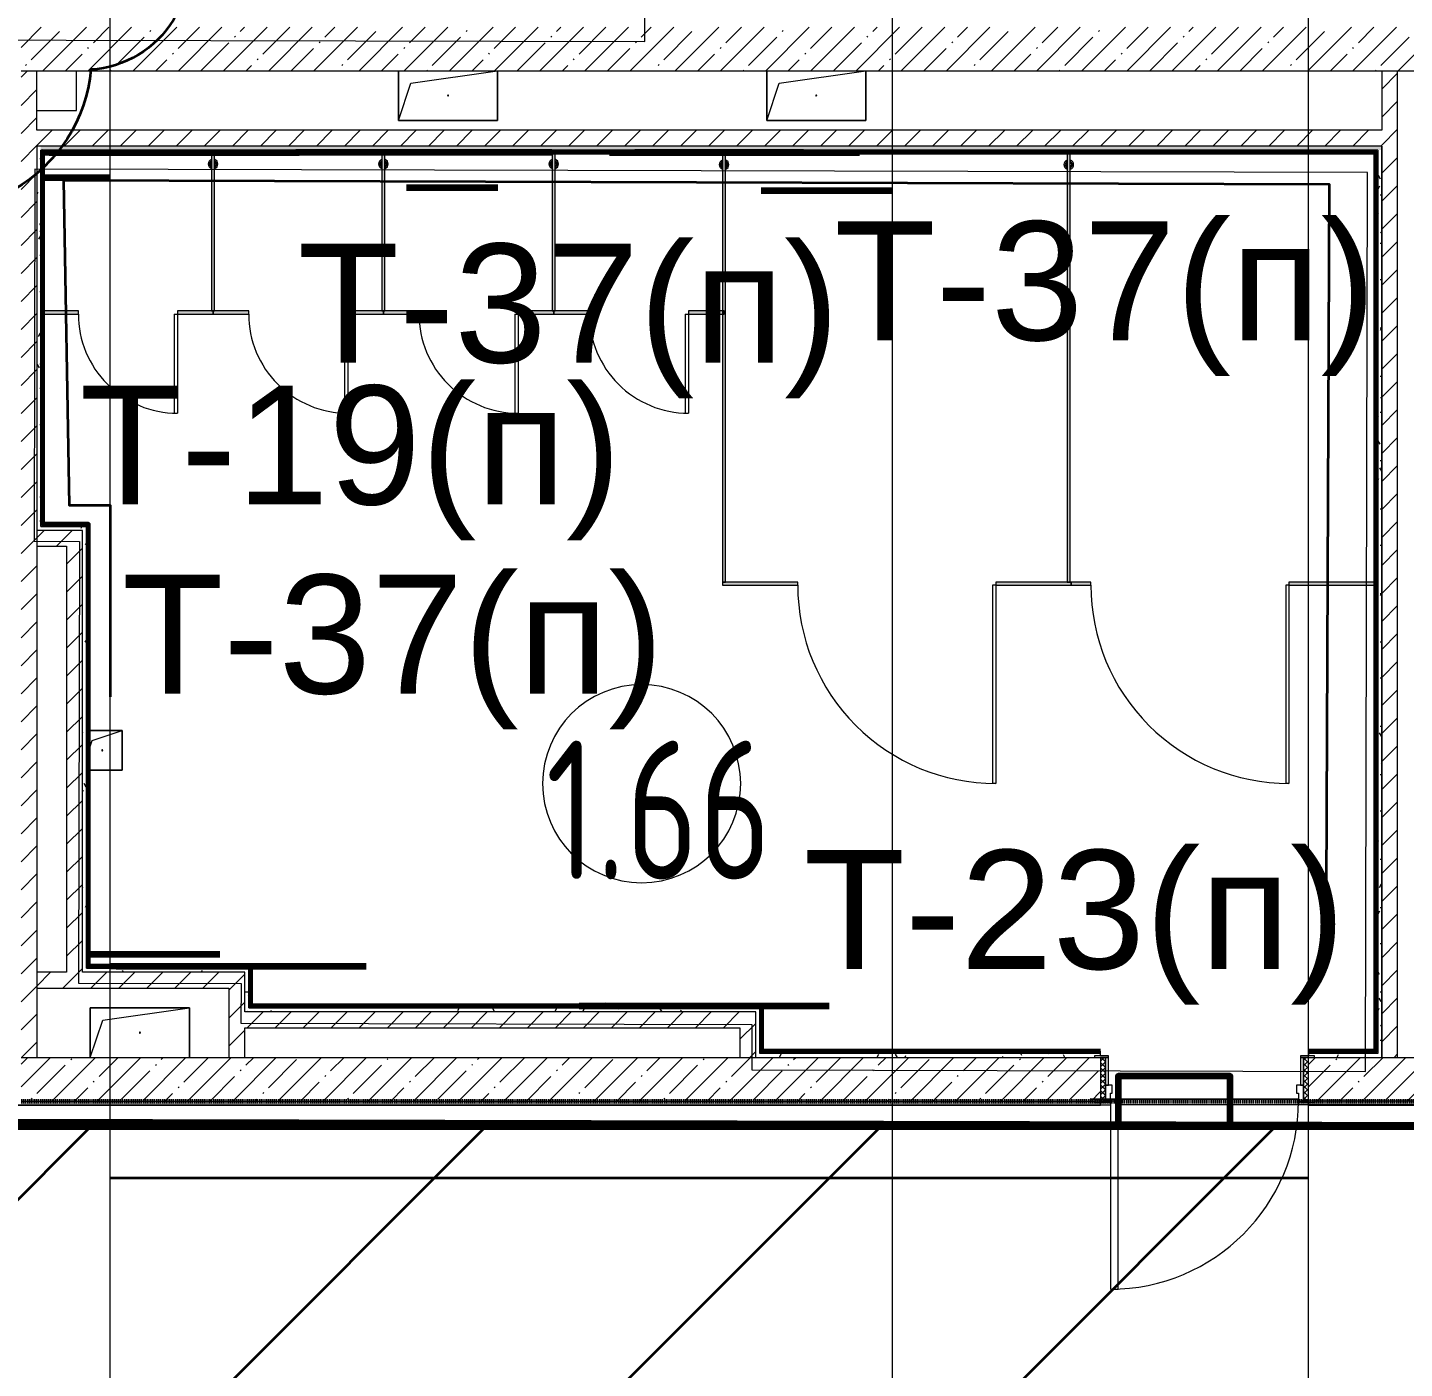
# Model space of a CAD drawing. Header units: millimetres. Extents: x -249154 to 415037, y -45458 to 354837.
# Drawn here: x 94308 to 101260, y 3694 to 10462 of the extents above; entities that cross this region are included whole.
import ezdxf

# ---------------------------------------------------------------- set-up
doc = ezdxf.new("R2010")
doc.units = ezdxf.units.MM
doc.linetypes.add('200_ШТРИХ__ш1_п0_6_', pattern=[320, 200, -120])
doc.linetypes.add('Штрих короткий', pattern=[600, 300, -300])
for name, color, linetype, lineweight in [('0) НЗ Ремонт штукатурка', 6, 'Continuous', 60), ('1) FK4', 3, 'Continuous', 50), ('3)1 шпаклевка', 4, 'Continuous', 35), ('3.3) Шпаклевка баз. фин. WD5-13', 160, 'Continuous', 140), ('3.4) Ремонт базовой шпаклевки', 6, 'Continuous', 60), ('3.4) Шп. баз 4 в 525 поз 4838м2', 160, 'Continuous', 140), ('3.4) Шп. фин 4 в 529 поз 11227м2', 6, 'Continuous', 140), ('3.5) Ремонт финишной шпаклевки', 3, 'Continuous', 60), ('4) демонтаж НЗ №2', 1, 'Continuous', 35), ('4.1) Дм уборка мусора НЗ 2', 20, 'Continuous', 35), ('4.4) РВР ремонт Штукатурки', 160, 'зигзаг', 35), ('501 заделка отвертсии ком', 5, 'Continuous', 158), ('545 штукатурка цементом', 6, 'Continuous', 60), ('549 штукатурка гипсом', 40, 'Continuous', 60), ('666 покраска FK1', 211, 'Continuous', 60), ('758 плитка люк F9', 100, 'Continuous', 158), ('923 Люки', 170, 'Continuous', 120), ('A-AREA-BNDY', 7, 'Continuous', 5), ('A-AREA-IDEN', 7, 'Continuous', 9), ('A-DOOR-2', 7, 'Continuous', 5), ('A-DOOR-FRAM-2', 7, 'Continuous', 5), ('A-FLOR', 7, 'Continuous', 9), ('A-GENM', 7, 'Continuous', 9), ('A-GENM-1', 7, 'Continuous', 20), ('A-WALL', 7, 'Continuous', 5), ('I-WALL', 7, 'Continuous', 5), ('Оси', 7, 'Continuous', 9)]:
    doc.layers.add(name, color=color, linetype=linetype, lineweight=lineweight)
for name, color, linetype, lineweight, true_color in [('A-DOOR-1', 7, 'Continuous', 5, 0xc0c0c0), ('A-DOOR-FRAM-1', 7, 'Continuous', 5, 0xc0c0c0), ('A-WALL-1', 9, 'Continuous', 5, 0x808080), ('A-WALL-FNSH-1', 9, 'Continuous', 5, 0x808080)]:
    doc.layers.add(name, color=color, linetype=linetype, lineweight=lineweight, true_color=true_color)
doc.styles.get("Standard").update_dxf_attribs({"font": 'arial.ttf'})
doc.styles.add('СПДС', font='ГОСТ тип А.ttf', dxfattribs={"width": 0.9})
doc.linetypes.add('зигзаг', pattern='A,0.00254,-5.08,[131,ltypeshp.shx,S=5.08,R=0,X=-5.08,Y=0],-10.16,[131,ltypeshp.shx,S=5.08,R=180,X=5.08,Y=0],-5.08', length=20.32254)
pattern_1 = [(45, (64.7, -136.06), (-70.71068, 70.71068), [])]
pattern_2 = [(45, (64.7, -136.06), (-114.04925, 114.04925), []), (45, (178.75, -136.06), (-114.04925, 114.04925), [201.612, -40.322, 6.706, -33.617])]
pattern_3 = [(0, (64.7, -136.06), (243.84, 60.96), [20.117, -162.763, 20.117, -162.763, -975.36]), (0, (64.7, -136.06), (243.84, 60.96), [-365.76, 20.117, -345.643, 20.117, -162.763, -426.72]), (0, (64.7, -136.06), (243.84, 60.96), [-914.4, 20.117, -101.803, 20.117, -284.683]), (120, (156.14, -105.58), (-174.71291, 180.691634), [20.117, -162.763, 20.117, -162.763, -975.36]), (120, (156.14, -105.58), (-174.71291, 180.691634), [-365.76, 20.117, -345.643, 20.117, -162.763, -426.72]), (120, (156.14, -105.58), (-174.71291, 180.691634), [-914.4, 20.117, -101.803, 20.117, -284.683]), (240, (186.62, 16.34), (-69.12709, -241.651634), [20.117, -162.763, 20.117, -162.763, -975.36]), (240, (186.62, 16.34), (-69.12709, -241.651634), [-365.76, 20.117, -345.643, 20.117, -162.763, -426.72]), (240, (186.62, 16.34), (-69.12709, -241.651634), [-914.4, 20.117, -101.803, 20.117, -284.683])]

# ---------------------------------------------------------------- blocks, each defined once
blk = doc.blocks.new('110_Дверь_СКБ_1Ст_Внутренняя1 - Д-7а_л__950x2100h_Туалет-32220591-Объем проектирования 1 этажа')
at = {"layer": 'A-DOOR-2'}
h = blk.add_hatch(dxfattribs=at)
h.set_pattern_fill('FP_37', color=256, style=0, pattern_type=2)
h.set_pattern_definition([(135, (1776.41, 174.685), (-14.14214, -14.14214), []), (225, (1776.41, 174.685), (14.14214, -14.14214), [])])
h.paths.add_polyline_path([(537.5, 110), (512.5, 109.9), (512.5, -110), (537.5, -110)])
at = {"layer": 'A-DOOR-FRAM-2'}
h = blk.add_hatch(dxfattribs=at)
h.set_pattern_fill('FP_38', color=256, style=0, pattern_type=2)
h.set_pattern_definition([(45, (-346.384, 174.685), (-14.1421, 14.1421), []), (135, (-346.384, 174.685), (-14.1421, -14.1421), [])])
h.paths.add_polyline_path([(-512.5, 110), (-512.5, -110), (-487.5, -108.5), (-487.5, 110)])
at = {"layer": 'A-DOOR-1'}
for p, q in [((487.5, 1060), (447.5, 1060)), ((447.5, 1060), (447.5, 110)), ((487.5, 110), (487.5, 1060)), ((447.5, 110), (487.5, 110))]:
    blk.add_line(p, q, dxfattribs=at)
blk.add_arc((487.5, 110), 950, 90, 180, dxfattribs=at)
at = {"layer": 'A-DOOR-FRAM-1'}
for p, q in [((-472.5, 118), (-542.5, 118)), ((-542.5, 118), (-542.5, 110)), ((-542.5, 110), (-472.5, 110)), ((-487.5, 110), (-512.5, 110)), ((-512.5, 110), (-512.5, -110)), ((-462.5, 110), (-487.5, 110)), ((-487.5, 110), (-487.5, 30)), ((-487.5, -110), (-487.5, 110)), ((-472.5, 110), (-487.5, 110)), ((-487.5, 110), (-487.5, 109)), ((-487.5, 109), (-472.5, 109)), ((-472.5, 110), (-472.5, 118)), ((-472.5, 109), (-472.5, 110)), ((-462.5, 70), (-462.5, 110)), ((-452.5, 70), (-462.5, 70)), ((-452.5, 30), (-452.5, 70)), ((487.5, 70), (477.5, 70)), ((477.5, 70), (477.5, 30)), ((487.5, 110), (487.5, 70)), ((512.5, 110), (487.5, 110)), ((567.5, 118), (497.5, 118)), ((497.5, 118), (497.5, 110)), ((512.5, 110), (497.5, 110)), ((497.5, 110), (497.5, 109)), ((497.5, 110), (567.5, 110)), ((497.5, 109), (512.5, 109)), ((512.5, 30), (512.5, 110)), ((537.5, 110), (512.5, 110)), ((512.5, 110), (512.5, -110)), ((512.5, 109), (512.5, 110)), ((537.5, -110), (537.5, 110)), ((567.5, 110), (567.5, 118)), ((-487.5, 30), (-452.5, 30)), ((-472.5, 30), (-487.5, 30)), ((-487.5, 30), (-487.5, -110)), ((-472.5, -110), (-472.5, 30)), ((477.5, 30), (512.5, 30)), ((512.5, 30), (497.5, 30)), ((497.5, 30), (497.5, -110)), ((512.5, -110), (512.5, 30)), ((-472.5, -110), (-542.5, -110)), ((-542.5, -110), (-542.5, -118)), ((-542.5, -118), (-472.5, -118)), ((-512.5, -110), (-487.5, -110)), ((-487.5, -110), (-472.5, -110)), ((-472.5, -118), (-472.5, -110)), ((497.5, -110), (512.5, -110)), ((567.5, -110), (497.5, -110)), ((497.5, -110), (497.5, -118)), ((497.5, -118), (567.5, -118)), ((512.5, -110), (537.5, -110)), ((567.5, -118), (567.5, -110))]:
    blk.add_line(p, q, dxfattribs=at)
blk = doc.blocks.new('131_Сантехническая перегородка 7 - СП-1-30858579-Объем проектирования 1 этажа')
at = {"layer": 'A-GENM'}
blk.add_hatch(color=256, dxfattribs=at).paths.add_polyline_path([(2165.9, -8), (2165.9, 8), (-4.1, 8), (-4.1, -8), (1884.9, -8)])
at = {"layer": 'A-GENM', "flags": 128}
for points in [[(71.5, 8), (71.1, 8.5), (70.8, 9), (70.4, 9.5), (70, 9.9), (69.6, 10.4), (69.2, 10.8), (68.8, 11.2), (68.3, 11.6), (67.8, 12), (67.3, 12.3), (66.8, 12.7), (66.3, 13), (65.8, 13.3), (65.3, 13.6), (64.7, 13.8), (64.2, 14), (63.6, 14.3), (63, 14.4), (62.4, 14.6), (61.9, 14.7), (61.3, 14.9), (60.7, 14.9), (60.1, 15), (59.5, 15.1), (58.9, 15.1), (58.3, 15.1), (57.7, 15), (57.1, 15), (56.5, 14.9), (55.9, 14.8), (55.3, 14.7), (54.7, 14.5), (54.1, 14.4), (53.5, 14.2), (53, 13.9), (52.4, 13.7), (51.9, 13.4), (51.4, 13.2), (50.8, 12.9), (50.3, 12.5), (49.8, 12.2), (49.3, 11.8), (48.9, 11.4), (48.4, 11), (48, 10.6), (47.6, 10.2), (47.2, 9.7), (46.8, 9.3), (46.4, 8.8), (46.1, 8.3), (45.9, 8)], [(45.9, -8), (46.3, -8.5), (46.6, -9), (47, -9.5), (47.4, -9.9), (47.8, -10.4), (48.2, -10.8), (48.6, -11.2), (49.1, -11.6), (49.6, -12), (50, -12.3), (50.5, -12.7), (51.1, -13), (51.6, -13.3), (52.1, -13.6), (52.7, -13.8), (53.2, -14), (53.8, -14.3), (54.4, -14.4), (54.9, -14.6), (55.5, -14.7), (56.1, -14.9), (56.7, -14.9), (57.3, -15), (57.9, -15.1), (58.5, -15.1), (59.1, -15.1), (59.7, -15), (60.3, -15), (60.9, -14.9), (61.5, -14.8), (62.1, -14.7), (62.7, -14.5), (63.3, -14.4), (63.8, -14.2), (64.4, -13.9), (65, -13.7), (65.5, -13.4), (66, -13.2), (66.6, -12.9), (67.1, -12.5), (67.6, -12.2), (68, -11.8), (68.5, -11.4), (69, -11), (69.4, -10.6), (69.8, -10.2), (70.2, -9.7), (70.6, -9.3), (70.9, -8.8), (71.3, -8.3), (71.5, -8)]]:
    blk.add_lwpolyline(points, dxfattribs=at)
at = {"layer": 'A-GENM'}
for radius, start, end in [(24.6, 19.91127, 160.08873), (17.6, 28.97309, 151.02691), (15.1, 33.78108, 146.21892), (24.6, 199.91127, 340.08873), (17.6, 208.97309, 331.02691), (15.1, 213.78108, 326.21892)]:
    blk.add_arc((58.7, 0), radius, start, end, dxfattribs=at)
at = {"layer": 'A-GENM-1'}
for p, q in [((2165.9, 8), (-4.1, 8)), ((-4.1, 8), (-4.1, -8)), ((2165.9, -8), (2165.9, 8)), ((-4.1, -8), (2165.9, -8))]:
    blk.add_line(p, q, dxfattribs=at)
blk = doc.blocks.new('131_Сантехническая перегородка 6 - СП-1-30839354-Объем проектирования 1 этажа')
at = {"layer": 'A-GENM'}
blk.add_hatch(color=256, dxfattribs=at).paths.add_polyline_path([(800, 8), (0, 8), (0, -8), (800, -8)])
at = {"layer": 'A-GENM', "flags": 128}
for points in [[(71.5, 8), (71.1, 8.5), (70.8, 9), (70.4, 9.5), (70, 9.9), (69.6, 10.4), (69.2, 10.8), (68.8, 11.2), (68.3, 11.6), (67.8, 12), (67.3, 12.3), (66.8, 12.7), (66.3, 13), (65.8, 13.3), (65.3, 13.6), (64.7, 13.8), (64.2, 14), (63.6, 14.3), (63, 14.4), (62.4, 14.6), (61.9, 14.7), (61.3, 14.9), (60.7, 14.9), (60.1, 15), (59.5, 15.1), (58.9, 15.1), (58.3, 15.1), (57.7, 15), (57.1, 15), (56.5, 14.9), (55.9, 14.8), (55.3, 14.7), (54.7, 14.5), (54.1, 14.4), (53.5, 14.2), (53, 13.9), (52.4, 13.7), (51.9, 13.4), (51.4, 13.2), (50.8, 12.9), (50.3, 12.5), (49.8, 12.2), (49.3, 11.8), (48.9, 11.4), (48.4, 11), (48, 10.6), (47.6, 10.2), (47.2, 9.7), (46.8, 9.3), (46.4, 8.8), (46.1, 8.3), (45.9, 8)], [(45.9, -8), (46.3, -8.5), (46.6, -9), (47, -9.5), (47.4, -9.9), (47.8, -10.4), (48.2, -10.8), (48.6, -11.2), (49.1, -11.6), (49.6, -12), (50, -12.3), (50.5, -12.7), (51.1, -13), (51.6, -13.3), (52.1, -13.6), (52.7, -13.8), (53.2, -14), (53.8, -14.3), (54.4, -14.4), (54.9, -14.6), (55.5, -14.7), (56.1, -14.9), (56.7, -14.9), (57.3, -15), (57.9, -15.1), (58.5, -15.1), (59.1, -15.1), (59.7, -15), (60.3, -15), (60.9, -14.9), (61.5, -14.8), (62.1, -14.7), (62.7, -14.5), (63.3, -14.4), (63.8, -14.2), (64.4, -13.9), (65, -13.7), (65.5, -13.4), (66, -13.2), (66.6, -12.9), (67.1, -12.5), (67.6, -12.2), (68, -11.8), (68.5, -11.4), (69, -11), (69.4, -10.6), (69.8, -10.2), (70.2, -9.7), (70.6, -9.3), (70.9, -8.8), (71.3, -8.3), (71.5, -8)]]:
    blk.add_lwpolyline(points, dxfattribs=at)
at = {"layer": 'A-GENM'}
for radius, start, end in [(24.6, 19.91127, 160.08873), (17.6, 28.97309, 151.02691), (15.1, 33.78108, 146.21892), (24.6, 199.91127, 340.08873), (17.6, 208.97309, 331.02691), (15.1, 213.78108, 326.21892)]:
    blk.add_arc((58.7, 0), radius, start, end, dxfattribs=at)
at = {"layer": 'A-GENM-1'}
for p, q in [((800, 8), (0, 8)), ((0, 8), (0, -8)), ((800, -8), (800, 8)), ((0, -8), (800, -8))]:
    blk.add_line(p, q, dxfattribs=at)
blk = doc.blocks.new('131_Сантехническая перегородка_Дверь МГН - СД-1-30883454-Объем проектирования 1 этажа')
at = {"layer": 'A-GENM'}
for points in [[(-366.5, 8), (-370, 8), (-370, -8), (10, -8), (10, 8), (-350.5, 8)], [(1390, 8), (1010, 8), (1010, -8), (1390, -8)]]:
    blk.add_hatch(color=256, dxfattribs=at).paths.add_polyline_path(points)
at = {"layer": 'A-DOOR-1'}
for p, q in [((10, 1008), (26, 1008)), ((10, 8), (10, 1008)), ((26, 8), (26, 1008)), ((10, 8), (26, 8))]:
    blk.add_line(p, q, dxfattribs=at)
blk.add_arc((10, 8), 1000, 360, 90, dxfattribs=at)
at = {"layer": 'A-GENM-1'}
for p, q in [((10, 8), (-370, 8)), ((-370, 8), (-370, -8)), ((10, -8), (10, 8)), ((1390, 8), (1010, 8)), ((1010, 8), (1010, -8)), ((1390, -8), (1390, 8)), ((-370, -8), (10, -8)), ((1010, -8), (1390, -8))]:
    blk.add_line(p, q, dxfattribs=at)
blk = doc.blocks.new('GM_Отверстие прямоугольное _в плите_ - Отверстие-20657929-Объем проектирования 1 этажа')
at = {"layer": 'A-GENM'}
for p, q in [((-250, -125), (-250, 125)), ((-250, 125), (250, 125)), ((250, 125), (-250, 125)), ((-250, 125), (-250, -125)), ((-187.5, 62.5), (250, 125)), ((250, 125), (250, -125)), ((250, -125), (250, 125)), ((-250, -125), (-187.5, 62.5))]:
    blk.add_line(p, q, dxfattribs=at)
for start, end in [(360, 180), (180, 360)]:
    blk.add_arc((0, 0), 2.5, start, end, dxfattribs=at)
blk = doc.blocks.new('GM_Отверстие прямоугольное _в плите_ - Отверстие-V81-Объем проектирования 1 этажа')
at = {"layer": 'A-GENM'}
for p, q in [((-250, -125), (-250, 125)), ((-250, 125), (-250, -125)), ((-187.5, 62.5), (250, 125)), ((250, 125), (250, -125)), ((250, -125), (250, 125)), ((-250, -125), (-187.5, 62.5)), ((250, -125), (-250, -125)), ((-250, -125), (250, -125))]:
    blk.add_line(p, q, dxfattribs=at)
for start, end in [(360, 180), (180, 360)]:
    blk.add_arc((0, 0), 2.5, start, end, dxfattribs=at)
blk = doc.blocks.new('131_Сантехническая перегородка_Дверь 5 - СД-1-30835617-Объем проектирования 1 этажа')
at = {"layer": 'A-GENM'}
for points in [[(70, 8), (70, -8), (250, -8), (250, 8), (78, 8)], [(759.5, 8), (750, 8), (750, -8), (928.5, -8), (928.5, 8), (839.3, 8)]]:
    blk.add_hatch(color=256, dxfattribs=at).paths.add_polyline_path(points)
at = {"layer": 'A-DOOR-1'}
for p, q in [((266, 508), (250, 508)), ((250, 8), (250, 508)), ((266, 8), (266, 508)), ((266, 8), (250, 8))]:
    blk.add_line(p, q, dxfattribs=at)
blk.add_arc((250, 8), 500, 360, 90, dxfattribs=at)
at = {"layer": 'A-GENM-1'}
for p, q in [((250, 8), (70, 8)), ((70, 8), (70, -8)), ((250, -8), (250, 8)), ((930, 8), (750, 8)), ((750, 8), (750, -8)), ((930, -8), (930, 8)), ((70, -8), (250, -8)), ((750, -8), (930, -8))]:
    blk.add_line(p, q, dxfattribs=at)
blk = doc.blocks.new('GM_Отверстие прямоугольное _в плите_ - Отверстие-V128-Объем проектирования 1 этажа')
at = {"layer": 'A-GENM'}
for p, q in [((-69, 100), (100, 100)), ((100, 100), (-69, 100)), ((-50, 50), (100, 100)), ((100, 100), (100, -100)), ((100, -100), (100, 100)), ((-69, -7), (-50, 50)), ((100, -100), (-69, -100)), ((-69, -100), (100, -100))]:
    blk.add_line(p, q, dxfattribs=at)
for start, end in [(360, 180), (180, 360)]:
    blk.add_arc((0, 0), 2.5, start, end, dxfattribs=at)
blk = doc.blocks.new('131_Сантехническая перегородка_Дверь 5 - СД-1-V254-Объем проектирования 1 этажа')
at = {"layer": 'A-GENM'}
for points in [[(70, 8), (70, -8), (250, -8), (250, 8), (78, 8)], [(922, 8), (750, 8), (750, -8), (930, -8), (930, 8)]]:
    blk.add_hatch(color=256, dxfattribs=at).paths.add_polyline_path(points)
at = {"layer": 'A-DOOR-1'}
for p, q in [((266, 508), (250, 508)), ((250, 8), (250, 508)), ((266, 8), (266, 508)), ((266, 8), (250, 8))]:
    blk.add_line(p, q, dxfattribs=at)
blk.add_arc((250, 8), 500, 360, 90, dxfattribs=at)
at = {"layer": 'A-GENM-1'}
for p, q in [((250, 8), (70, 8)), ((70, 8), (70, -8)), ((250, -8), (250, 8)), ((930, 8), (750, 8)), ((750, 8), (750, -8)), ((930, -8), (930, 8)), ((70, -8), (250, -8)), ((750, -8), (930, -8))]:
    blk.add_line(p, q, dxfattribs=at)
blk = doc.blocks.new('131_Сантехническая перегородка_Дверь 5 - СД-1-V255-Объем проектирования 1 этажа')
at = {"layer": 'A-GENM'}
for points in [[(78, 8), (78, -8), (250, -8), (250, 8)], [(750, 8), (750, -8), (930, -8), (930, 8), (922, 8)]]:
    blk.add_hatch(color=256, dxfattribs=at).paths.add_polyline_path(points)
at = {"layer": 'A-DOOR-1'}
for p, q in [((266, 508), (250, 508)), ((250, 8), (250, 508)), ((266, 8), (266, 508)), ((266, 8), (250, 8))]:
    blk.add_line(p, q, dxfattribs=at)
blk.add_arc((250, 8), 500, 360, 90, dxfattribs=at)
at = {"layer": 'A-GENM-1'}
for p, q in [((250, 8), (70, 8)), ((70, 8), (70, -8)), ((250, -8), (250, 8)), ((930, 8), (750, 8)), ((750, 8), (750, -8)), ((930, -8), (930, 8)), ((70, -8), (250, -8)), ((750, -8), (930, -8))]:
    blk.add_line(p, q, dxfattribs=at)
blk = doc.blocks.new('131_Сантехническая перегородка_Дверь МГН 2 - СД-1-30897608-Объем проектирования 1 этажа')
at = {"layer": 'A-GENM'}
for points in [[(-269.9, 8), (-427.5, 8), (-427.5, -8), (10, -8), (10, 8), (-88.5, 8)], [(1010, 8), (1010, -8), (1110, -8), (1110, 8)]]:
    blk.add_hatch(color=256, dxfattribs=at).paths.add_polyline_path(points)
at = {"layer": 'A-DOOR-1'}
for p, q in [((10, 1008), (26, 1008)), ((10, 8), (10, 1008)), ((26, 8), (26, 1008)), ((10, 8), (26, 8))]:
    blk.add_line(p, q, dxfattribs=at)
blk.add_arc((10, 8), 1000, 360, 90, dxfattribs=at)
at = {"layer": 'A-GENM-1'}
for p, q in [((10, 8), (-430, 8)), ((-430, 8), (-430, -8)), ((10, -8), (10, 8)), ((1110, 8), (1010, 8)), ((1010, 8), (1010, -8)), ((1110, -8), (1110, 8)), ((-430, -8), (10, -8)), ((1010, -8), (1110, -8))]:
    blk.add_line(p, q, dxfattribs=at)
blk = doc.blocks.new('Марка_Помещения - Номер-25198446-Объем проектирования 1 этажа')
at = {"layer": 'A-AREA-IDEN'}
for start, end in [(360, 180), (180, 360)]:
    blk.add_arc((0, 0), 2.5, start, end, dxfattribs=at)

msp = doc.modelspace()

# ---------------------------------------------------------------- hatches: boundary and pattern name
at = {"layer": '4.1) Дм уборка мусора НЗ 2'}
h = msp.add_hatch(dxfattribs=at)
h.set_pattern_fill('ANSI31', color=1, scale=444)
h.paths.add_polyline_path([(101581.8, 4920), (94201.8, 4937.4), (94205.2, 6377.4), (92067.2, 6382.4), (92052.9, 304.4), (92443.9, 303.5), (92443.1, -46.5), (97060.1, -57.4), (97060.9, 292.6), (98152.9, 290.1), (98152.1, -59.9), (101550.1, -67.9), (101550.9, 281.6), (101570.9, 281.5)])
at = {"layer": 'I-WALL'}
h = msp.add_hatch(dxfattribs=at)
h.set_pattern_fill('FP_1', color=256, style=0, pattern_type=2)
h.set_pattern_definition(pattern_2)
h.paths.add_polyline_path([(94554.7, 10243.9), (101674.7, 10243.9), (101674.7, 10463.9), (94274.7, 10463.9), (94274.7, 10243.9), (94354.7, 10243.9)])
h = msp.add_hatch(dxfattribs=at)
h.set_pattern_fill('FP_22', color=256, style=0, pattern_type=2)
h.set_pattern_definition(pattern_1)
h.paths.add_polyline_path([(94354.7, 5263.9), (94354.7, 10243.9), (94274.7, 10243.9), (94274.7, 5263.9)])
h = msp.add_hatch(dxfattribs=at)
h.set_pattern_fill('FP_22', color=256, style=0, pattern_type=2)
h.set_pattern_definition(pattern_1)
h.paths.add_polyline_path([(101144.7, 5263.9), (101224.7, 5263.9), (101224.7, 10243.9), (101144.7, 10243.9), (101144.7, 5283.9)])
h = msp.add_hatch(dxfattribs=at)
h.set_pattern_fill('FP_22', color=256, style=0, pattern_type=2)
h.set_pattern_definition(pattern_1)
h.paths.add_polyline_path([(96190.1, 9863.9), (101144.7, 9863.9), (101144.7, 9943.9), (94354.7, 9941.9), (94354.7, 9863.9), (95932.2, 9863.9)])
h = msp.add_hatch(dxfattribs=at)
h.set_pattern_fill('FP_191', color=256, style=0, pattern_type=2)
h.set_pattern_definition(pattern_3)
h.paths.add_polyline_path([(94354.7, 7923.9), (94374.7, 7923.9), (94374.7, 9863.9), (94354.7, 9863.9), (94354.7, 7943.9)])
h = msp.add_hatch(dxfattribs=at)
h.set_pattern_fill('FP_191', color=256, style=0, pattern_type=2)
h.set_pattern_definition(pattern_3)
h.paths.add_polyline_path([(96705.9, 9843.9), (101144.7, 9843.9), (101144.7, 9863.9), (94374.7, 9863.9), (94374.8, 9843.9), (96190.1, 9843.9)])
h = msp.add_hatch(color=256, dxfattribs=at)
h.paths.add_polyline_path([(94374.7, 9832.9), (94385.7, 9843.9), (94374.7, 9843.9)])
h.paths.add_polyline_path([(94374.7, 7943.9), (94385.7, 7943.9), (94385.7, 9832.9), (94374.7, 9832.9), (94374.7, 8336.5)])
for points in [[(101087, 9832.9), (101124.7, 9832.9), (101124.7, 9843.9), (94385.7, 9843.9), (94376, 9832.9), (100832, 9832.9)], [(101124.7, 5283.9), (101123.9, 9832.9), (101113.7, 9832.9), (101113.7, 5283.9)], [(94604.7, 7943.9), (94615.7, 7943.9), (94615.7, 7954.9), (94385.7, 7954.9), (94385.7, 7943.9), (94584.7, 7943.9)], [(94604.7, 5713.9), (94615.7, 5713.9), (94615.7, 7943.9), (94604.7, 7943.9), (94604.7, 5714.2)], [(94615.7, 5713.9), (95435.7, 5713.9), (95435.7, 5724.9), (94615.7, 5724.9)], [(95424.7, 5513.9), (95435.7, 5513.9), (95435.7, 5713.9), (95424.7, 5713.7), (95424.7, 5514)], [(95435.7, 5513.9), (98015.7, 5513.9), (98015.7, 5524.9), (95435.7, 5524.9)], [(98004.7, 5283.9), (98015.7, 5283.9), (98015.7, 5513.9), (98004.7, 5513.9), (98004.7, 5284.1)]]:
    msp.add_hatch(color=256, dxfattribs=at).paths.add_polyline_path(points)
h = msp.add_hatch(dxfattribs=at)
h.set_pattern_fill('FP_191', color=256, style=0, pattern_type=2)
h.set_pattern_definition(pattern_3)
h.paths.add_polyline_path([(101144.7, 5283.9), (101144.7, 9843.9), (101124.7, 9843.9), (101124.7, 5283.9)])
h = msp.add_hatch(dxfattribs=at)
h.set_pattern_fill('FP_191', color=256, style=0, pattern_type=2)
h.set_pattern_definition(pattern_3)
h.paths.add_polyline_path([(94554.7, 7923.9), (94584.7, 7923.9), (94584.7, 7943.9), (94374.7, 7943.9), (94374.7, 7923.9), (94504.7, 7923.9)])
h = msp.add_hatch(dxfattribs=at)
h.set_pattern_fill('FP_191', color=256, style=0, pattern_type=2)
h.set_pattern_definition(pattern_3)
h.paths.add_polyline_path([(94584.7, 5713.9), (94604.7, 5714.2), (94604.7, 7943.9), (94584.7, 7943.9), (94584.7, 6216.6)])
h = msp.add_hatch(dxfattribs=at)
h.set_pattern_fill('FP_22', color=256, style=0, pattern_type=2)
h.set_pattern_definition(pattern_1)
h.paths.add_polyline_path([(94354.7, 7843.9), (94584.7, 7843.9), (94584.7, 7923.9), (94354.7, 7923.9)])
h = msp.add_hatch(dxfattribs=at)
h.set_pattern_fill('FP_22', color=256, style=0, pattern_type=2)
h.set_pattern_definition(pattern_1)
h.paths.add_polyline_path([(94554.7, 5693.9), (94584.7, 5693.9), (94584.7, 7843.9), (94504.7, 7843.9), (94504.7, 5693.9)])
h = msp.add_hatch(dxfattribs=at)
h.set_pattern_fill('FP_191', color=256, style=0, pattern_type=2)
h.set_pattern_definition(pattern_3)
h.paths.add_polyline_path([(94642.8, 5693.9), (95404.7, 5693.9), (95404.7, 5713.9), (94584.7, 5713.9), (94584.7, 5693.9), (94624.7, 5693.9)])
h = msp.add_hatch(dxfattribs=at)
h.set_pattern_fill('FP_191', color=256, style=0, pattern_type=2)
h.set_pattern_definition(pattern_3)
h.paths.add_polyline_path([(95424.7, 5513.9), (95424.7, 5713.9), (95404.7, 5713.9), (95404.7, 5513.9)])
h = msp.add_hatch(dxfattribs=at)
h.set_pattern_fill('FP_22', color=256, style=0, pattern_type=2)
h.set_pattern_definition(pattern_1)
h.paths.add_polyline_path([(94642.8, 5613.9), (95324.7, 5613.9), (95324.7, 5693.9), (94354.7, 5693.9), (94354.7, 5613.9), (94624.7, 5613.9)])
h = msp.add_hatch(dxfattribs=at)
h.set_pattern_fill('FP_22', color=256, style=0, pattern_type=2)
h.set_pattern_definition(pattern_1)
h.paths.add_polyline_path([(95324.7, 5263.9), (95404.7, 5263.9), (95404.7, 5693.9), (95324.7, 5693.9), (95324.7, 5493.9)])
h = msp.add_hatch(dxfattribs=at)
h.set_pattern_fill('FP_191', color=256, style=0, pattern_type=2)
h.set_pattern_definition(pattern_3)
h.paths.add_polyline_path([(97984.7, 5493.9), (97984.7, 5513.9), (95404.7, 5513.9), (95404.7, 5493.9), (97904.7, 5493.9)])
h = msp.add_hatch(dxfattribs=at)
h.set_pattern_fill('FP_22', color=256, style=0, pattern_type=2)
h.set_pattern_definition(pattern_1)
h.paths.add_polyline_path([(97904.7, 5413.9), (97904.7, 5493.9), (95404.7, 5493.9), (95404.7, 5413.9), (96705.9, 5413.9)])
h = msp.add_hatch(dxfattribs=at)
h.set_pattern_fill('FP_22', color=256, style=0, pattern_type=2)
h.set_pattern_definition(pattern_1)
h.paths.add_polyline_path([(97984.7, 5263.9), (97984.7, 5493.9), (97904.7, 5493.9), (97904.7, 5263.9)])
h = msp.add_hatch(dxfattribs=at)
h.set_pattern_fill('FP_191', color=256, style=0, pattern_type=2)
h.set_pattern_definition(pattern_3)
h.paths.add_polyline_path([(97984.7, 5283.9), (98004.7, 5284.1), (98004.7, 5513.9), (97984.7, 5513.9), (97984.7, 5284.3)])
h = msp.add_hatch(dxfattribs=at)
h.set_pattern_fill('FP_191', color=256, style=0, pattern_type=2)
h.set_pattern_definition(pattern_3)
h.paths.add_polyline_path([(100832, 5263.9), (101144.7, 5263.9), (101144.7, 5283.9), (100774.7, 5283.9), (100774.7, 5271.9), (100804.7, 5271.9), (100804.7, 5263.9)])
h.paths.add_polyline_path([(99694.7, 5263.9), (99694.7, 5271.9), (99724.7, 5271.9), (99724.7, 5283.9), (97984.7, 5283.9), (97984.7, 5263.9), (98768.9, 5263.9)])
h = msp.add_hatch(color=256, dxfattribs=at)
h.paths.add_polyline_path([(100980.5, 5283.9), (101113.7, 5283.9), (101113.7, 5294.9), (100774.7, 5294.9), (100774.7, 5283.9), (100832, 5283.9)])
h.paths.add_polyline_path([(98015.7, 5283.9), (99724.7, 5283.9), (99724.7, 5294.9), (98015.7, 5294.9)])
h = msp.add_hatch(dxfattribs=at)
h.set_pattern_fill('FP_1', color=256, style=0, pattern_type=2)
h.set_pattern_definition(pattern_2)
h.paths.add_polyline_path([(99724.7, 5043.9), (99724.7, 5263.9), (94274.7, 5263.9), (94274.7, 5043.9), (99694.7, 5043.9)])
h.paths.add_polyline_path([(101674.7, 5043.9), (101674.7, 5263.9), (100774.7, 5263.9), (100774.7, 5043.9), (101634.7, 5043.9)])
h = msp.add_hatch(dxfattribs=at)
h.set_pattern_fill('FP_191', color=256, style=0, pattern_type=2)
h.set_pattern_definition(pattern_3)
h.paths.add_polyline_path([(100774.7, 5023.9), (101633.7, 5023.9), (101634.3, 5043.9), (100804.7, 5043.2), (100804.7, 5035.9), (100774.7, 5035.9)])
h.paths.add_polyline_path([(94274.7, 5023.9), (99724.7, 5023.9), (99724.7, 5035.9), (99694.7, 5035.9), (99694.7, 5043.9), (94274.7, 5043.9), (94274.7, 5037.3)])

# ---------------------------------------------------------------- linework, layer by layer
msp.add_lwpolyline([(99673.1, 5055.5), (100723.1, 5053)])
at = {"layer": '0) НЗ Ремонт штукатурка', "color": 3, "linetype": '200_ШТРИХ__ш1_п0_6_', "ltscale": 0.03}
msp.add_lwpolyline([(94274.7, 5043.9), (101341.1, 5043.9)], dxfattribs=at)
at = {"layer": '1) FK4'}
msp.add_lwpolyline([(99724.7, 5294.9), (98015.7, 5294.9), (98015.7, 5524.9), (95435.7, 5524.9), (95435.7, 5724.9), (94615.7, 5724.9), (94615.7, 7954.9), (94385.7, 7954.9), (94385.7, 9832.9), (101113.7, 9832.9), (101113.7, 5294.9), (100774.7, 5294.9)], dxfattribs=at)
at = {"layer": '3)1 шпаклевка', "flags": 128}
msp.add_lwpolyline([(92442.3, -46.5), (97059.3, -57.4), (97060.2, 292.6), (98152.1, 290.1), (98151.3, -59.9), (101549.3, -67.9), (101550.1, 281.6), (101570.1, 281.5), (101581, 4920), (94201, 4937.4), (94204.4, 6377.4), (92066.4, 6382.4), (92052.2, 304.4), (92443.2, 303.5)], close=True, dxfattribs=at)
at = {"layer": '3.3) Шпаклевка баз. фин. WD5-13', "ltscale": 0.5}
for points in [[(94724.7, 9704.2), (94385.7, 9704.2)], [(96220.9, 9655.3), (96682.4, 9655.3)], [(98011.1, 9640.3), (98674.7, 9640.3)], [(94604.7, 5784.3), (95278.3, 5784.3)]]:
    msp.add_lwpolyline(points, dxfattribs=at)
at = {"layer": '3.4) Ремонт базовой шпаклевки', "linetype": 'Штрих короткий', "ltscale": 0.01}
msp.add_lwpolyline([(101345.3, 494), (92339.4, 494), (92339.4, 6303), (94101, 6303), (94101, 4910.8), (101310.9, 4910.8)], dxfattribs=at)
at = {"layer": '3.4) Шп. баз 4 в 525 поз 4838м2', "flags": 128}
msp.add_lwpolyline([(101581.8, 4920), (94201.8, 4937.4), (94205.2, 6377.4), (92067.2, 6382.4)], dxfattribs=at)
at = {"layer": '3.4) Шп. фин 4 в 529 поз 11227м2', "flags": 128}
msp.add_lwpolyline([(92443.1, -46.5), (97060.1, -57.4), (97060.9, 292.6), (98152.9, 290.1), (98152.1, -59.9), (101550.1, -67.9), (101550.9, 281.6), (101570.9, 281.5), (101581.8, 4920), (94201.8, 4937.4), (94205.2, 6377.4), (92067.2, 6382.4), (92052.9, 304.4), (92443.9, 303.5)], close=True, dxfattribs=at)
at = {"layer": '3.5) Ремонт финишной шпаклевки', "linetype": 'Штрих короткий', "ltscale": 0.01}
msp.add_lwpolyline([(100540.4, 4910.8), (95498.1, 4910.8)], dxfattribs=at)
at = {"layer": '4) демонтаж НЗ №2', "flags": 128}
msp.add_lwpolyline([(92443.1, -46.5), (97060.1, -57.4), (97060.9, 292.6), (98152.9, 290.1), (98152.1, -59.9), (101550.1, -67.9), (101550.9, 281.6), (101570.9, 281.5), (101581.8, 4920), (94201.8, 4937.4), (94205.2, 6377.4), (92067.2, 6382.4), (92052.9, 304.4), (92443.9, 303.5)], close=True, dxfattribs=at)
at = {"layer": '4.4) РВР ремонт Штукатурки', "color": 1, "linetype": 'ByBlock', "flags": 128}
msp.add_lwpolyline([(86722.7, 10802.3, -0.520567), (87225.8, 11811.6, -0.520567), (87869, 12439.3, -0.520567), (88924.4, 12926.4, -0.520567), (89942.1, 12998.7, -0.520567), (90937.8, 12724.4, -0.520567), (92080.2, 12717.1, -0.520567), (93178, 12748.1, -0.520567), (94125.1, 12341.3, -0.520567), (94680.2, 11798.1, -0.520567), (95077.2, 10985.9, -0.520567), (94627.7, 10249.9, -0.520567), (93522.1, 9616.4, -0.520567), (92373.3, 9464.2, -0.520567), (91281.2, 9722.9, -0.520567), (90254, 10444.6, -0.520567), (89392.7, 10261.9, -0.520567), (88184.3, 9966, -0.520567), (86996.2, 10488.7, -0.520567)], format="xyb", close=True, dxfattribs=at)
at = {"layer": '4.4) РВР ремонт Штукатурки', "color": 30, "ltscale": 0.1, "true_color": 0xf26722}
msp.add_lwpolyline([(100866.8, 6115.6), (100880.6, 9670.6), (94489.3, 9689.8), (94517.2, 8051.1), (94724.7, 8051.1), (94724.7, 7084.6)], dxfattribs=at)
at = {"layer": '4.4) РВР ремонт Штукатурки', "ltscale": 0.1}
msp.add_lwpolyline([(94724.7, 4656.6), (100774.7, 4656.6)], dxfattribs=at)
at = {"layer": '501 заделка отвертсии ком', "ltscale": 0.5}
msp.add_lwpolyline([(99814.7, 4924.2), (100380, 4924.2), (100380, 5170), (99814.7, 5170)], close=True, dxfattribs=at)
at = {"layer": '545 штукатурка цементом'}
msp.add_lwpolyline([(99724.7, 5294.9), (98015.7, 5294.9), (98015.7, 5524.9), (95435.7, 5524.9), (95435.7, 5724.9), (94615.7, 5724.9), (94615.7, 7954.9), (94385.7, 7954.9), (94385.7, 9832.9), (101113.7, 9832.9), (101113.7, 5294.9), (100774.7, 5294.9)], dxfattribs=at)
at = {"layer": '549 штукатурка гипсом', "ltscale": 0.01}
msp.add_lwpolyline([(101345.3, 494), (92339.4, 494), (92339.4, 6303), (94101, 6303), (94101, 4910.8), (101310.9, 4910.8)], dxfattribs=at)
at = {"layer": '666 покраска FK1', "flags": 128}
msp.add_lwpolyline([(101581.8, 4920), (94201.8, 4937.4), (94205.2, 6377.4), (92067.2, 6382.4), (92052.9, 304.4), (92443.9, 303.5), (92443.1, -46.5), (97060.1, -57.4), (97060.9, 292.6), (98152.9, 290.1), (98152.1, -59.9), (101550.1, -67.9), (101550.9, 281.6), (101570.9, 281.5)], dxfattribs=at)
at = {"layer": '758 плитка люк F9', "ltscale": 0.5}
for points in [[(94416.7, 9831.9), (95678.6, 9831.9)], [(95692.8, 9832.9), (96954.7, 9832.9)], [(97246.7, 9831.9), (98508.6, 9831.9)], [(94755.7, 5724.9), (96017.6, 5724.9)], [(97093.3, 5523.9), (98355.3, 5523.9)]]:
    msp.add_lwpolyline(points, dxfattribs=at)
at = {"layer": '923 Люки', "ltscale": 0.5}
for points in [[(94385.7, 9832.9), (95236.2, 9831.9)], [(95661.8, 9833.9), (96512.3, 9832.9)], [(97374.5, 9833.9), (98225, 9832.9)], [(94724.7, 5725.9), (95575.2, 5724.9)], [(97226.6, 5525.9), (98077.1, 5524.9)]]:
    msp.add_lwpolyline(points, dxfattribs=at)
at = {"layer": 'A-AREA-BNDY', "flags": 128}
for points in [[(82729.2, 13184.3), (82724.9, 11376.3), (85018.9, 11370.9), (85016.7, 10420.9), (85435.7, 10419.9), (85435.6, 10398.9), (85470.6, 10398.9), (85470.3, 10258.9), (85658.8, 10258.4), (89121.8, 10250.3), (89385.3, 10249.7), (89385.7, 10410.7), (97423.6, 10391.8), (97425.3, 11111.8), (98506.3, 11109.3), (98511.1, 13147.3)], [(94345.1, 9747), (94340.7, 7869), (94570.7, 7868.5), (94565.5, 5638.5), (95385.5, 5636.6), (95385, 5436.6), (97965, 5430.5), (97964.5, 5200.5), (101062.4, 5193.3), (101073.1, 9731.2)]]:
    msp.add_lwpolyline(points, close=True, dxfattribs=at)
at = {"layer": 'A-FLOR'}
for p, q in [((94554.7, 10043.9), (94554.7, 10243.9)), ((94354.7, 10043.9), (94554.7, 10043.9)), ((99724.7, 5271.9), (99724.7, 5283.9)), ((94254.7, 5023.9), (99774.7, 5023.9)), ((99724.7, 5023.9), (99724.7, 5035.9)), ((101633.7, 5023.9), (99814.7, 5023.9)), ((100774.7, 5035.9), (100774.7, 5023.9))]:
    msp.add_line(p, q, dxfattribs=at)
at = {"layer": 'A-WALL'}
for p, q in [((101124.7, 9843.9), (94374.7, 9843.9)), ((101124.7, 9843.9), (101124.7, 5283.9)), ((94374.7, 7943.9), (94604.7, 7943.9)), ((94604.7, 5713.9), (94604.7, 7943.9)), ((94604.7, 5713.9), (95424.7, 5713.9)), ((95424.7, 5513.9), (95424.7, 5713.9)), ((95424.7, 5513.9), (98004.7, 5513.9)), ((98004.7, 5283.9), (98004.7, 5513.9)), ((99724.7, 5283.9), (98004.7, 5283.9))]:
    msp.add_line(p, q, dxfattribs=at)
at = {"layer": 'A-WALL-1'}
for p, q in [((94274.7, 10243.9), (101674.7, 10243.9)), ((94354.7, 9943.9), (94354.7, 10243.9)), ((101144.7, 10243.9), (101144.7, 9943.9)), ((101224.7, 5263.9), (101224.7, 10243.9)), ((101144.7, 9943.9), (94354.7, 9943.9)), ((94354.7, 9863.9), (94354.7, 5263.9)), ((101144.7, 9863.9), (94354.7, 9863.9)), ((94374.7, 7943.9), (94374.7, 9843.9)), ((101144.7, 9863.9), (101144.7, 5263.9)), ((101144.7, 5263.9), (101144.7, 9863.9)), ((94584.7, 7923.9), (94354.7, 7923.9)), ((94584.7, 5693.9), (94584.7, 7923.9)), ((94354.7, 7843.9), (94504.7, 7843.9)), ((94504.7, 7843.9), (94504.7, 5693.9)), ((94504.7, 5693.9), (94354.7, 5693.9)), ((95404.7, 5693.9), (94584.7, 5693.9)), ((95404.7, 5493.9), (95404.7, 5693.9)), ((94354.7, 5613.9), (95324.7, 5613.9)), ((95324.7, 5613.9), (95324.7, 5263.9)), ((97984.7, 5493.9), (95404.7, 5493.9)), ((97984.7, 5263.9), (97984.7, 5493.9)), ((95404.7, 5413.9), (97904.7, 5413.9)), ((95404.7, 5263.9), (95404.7, 5413.9)), ((97904.7, 5413.9), (97904.7, 5263.9)), ((101124.7, 5283.9), (100774.7, 5283.9)), ((100774.7, 5283.9), (100774.7, 5271.9)), ((94274.7, 5263.9), (99694.7, 5263.9)), ((100804.7, 5263.9), (101594.7, 5263.9)), ((94274.7, 5043.9), (99694.7, 5043.9)), ((100774.7, 5035.9), (100774.7, 5023.9)), ((101695.7, 5043.9), (100804.7, 5043.9))]:
    msp.add_line(p, q, dxfattribs=at)
at = {"layer": 'A-WALL-FNSH-1'}
for p, q in [((94374.7, 9832.9), (101124.7, 9832.9)), ((94385.7, 7954.9), (94385.7, 9843.9)), ((101113.7, 9843.9), (101113.7, 5283.9)), ((94615.7, 7954.9), (94385.7, 7954.9)), ((94615.7, 5724.9), (94615.7, 7954.9)), ((95435.7, 5724.9), (94615.7, 5724.9)), ((95435.7, 5524.9), (95435.7, 5724.9)), ((98015.7, 5524.9), (95435.7, 5524.9)), ((98015.7, 5294.9), (98015.7, 5524.9)), ((99724.7, 5294.9), (98015.7, 5294.9)), ((99724.7, 5283.9), (99724.7, 5294.9)), ((101124.7, 5294.9), (100774.7, 5294.9)), ((100774.7, 5294.9), (100774.7, 5283.9)), ((94253.7, 5022.9), (99724.7, 5022.9)), ((99724.7, 5022.9), (99724.7, 5023.9)), ((100774.7, 5023.9), (100774.7, 5022.9)), ((100774.7, 5022.9), (101633.7, 5022.9))]:
    msp.add_line(p, q, dxfattribs=at)
at = {"layer": 'Оси'}
for points in [[(100774.7, -2042.3), (100774.7, 2957.7), (100774.7, 16892.2), (100774.7, 21892.2)], [(94724.7, -2042.3), (94724.7, 2957.7), (94724.7, 16779), (94724.7, 21779)], [(98674.7, -2042.3), (98674.7, 2957.7), (98674.7, 16779), (98674.7, 21779)]]:
    msp.add_lwpolyline(points, dxfattribs=at)

# ---------------------------------------------------------------- block references
at = {"layer": 'A-AREA-IDEN', "xscale": 199.9999999999999, "yscale": 199.9999999999999, "zscale": 199.9999999999999}
msp.add_blockref('Марка_Помещения - Номер-25198446-Объем проектирования 1 этажа', (97408.3, 6645.8), dxfattribs=at)
at = {"layer": 'A-DOOR-1', "rotation": 180}
msp.add_blockref('110_Дверь_СКБ_1Ст_Внутренняя1 - Д-7а_л__950x2100h_Туалет-32220591-Объем проектирования 1 этажа', (100262.2, 5153.9), dxfattribs=at)
at = {"layer": 'A-GENM'}
for name, p in [('GM_Отверстие прямоугольное _в плите_ - Отверстие-V81-Объем проектирования 1 этажа', (96430.8, 10118.9)), ('GM_Отверстие прямоугольное _в плите_ - Отверстие-V81-Объем проектирования 1 этажа', (98289.7, 10118.9)), ('GM_Отверстие прямоугольное _в плите_ - Отверстие-V128-Объем проектирования 1 этажа', (94684.7, 6813.9)), ('GM_Отверстие прямоугольное _в плите_ - Отверстие-20657929-Объем проектирования 1 этажа', (94874.7, 5388.9))]:
    msp.add_blockref(name, p, dxfattribs=at)
for name, p, rotation in [('131_Сантехническая перегородка 6 - СП-1-30839354-Объем проектирования 1 этажа', (95244.2, 9831.9), 270.0000000000007), ('131_Сантехническая перегородка 6 - СП-1-30839354-Объем проектирования 1 этажа', (96104.2, 9831.9), 270.0000000000007), ('131_Сантехническая перегородка 6 - СП-1-30839354-Объем проектирования 1 этажа', (96964.2, 9831.9), 270.0000000000007), ('131_Сантехническая перегородка 7 - СП-1-30858579-Объем проектирования 1 этажа', (97824.2, 9828.9), 269.9999999999999), ('131_Сантехническая перегородка 7 - СП-1-30858579-Объем проектирования 1 этажа', (99564.7, 9828.9), 269.9999999999999), ('131_Сантехническая перегородка_Дверь 5 - СД-1-30835617-Объем проектирования 1 этажа', (95314.2, 9023.9), 180), ('131_Сантехническая перегородка_Дверь 5 - СД-1-V254-Объем проектирования 1 этажа', (96174.2, 9023.9), 180), ('131_Сантехническая перегородка_Дверь 5 - СД-1-V254-Объем проектирования 1 этажа', (97034.2, 9023.9), 180), ('131_Сантехническая перегородка_Дверь 5 - СД-1-V255-Объем проектирования 1 этажа', (97894.2, 9023.9), 180), ('131_Сантехническая перегородка_Дверь МГН - СД-1-30883454-Объем проектирования 1 этажа', (99206.2, 7654.9), 180), ('131_Сантехническая перегородка_Дверь МГН 2 - СД-1-30897608-Объем проектирования 1 этажа', (100686.2, 7654.9), 180)]:
    msp.add_blockref(name, p, dxfattribs=dict(at, rotation=rotation))

# ---------------------------------------------------------------- texts
at = {"layer": '923 Люки', "char_height": 600, "width": 3064.482, "attachment_point": 1}
for s, insert in [('T-37(п)', (98381.2, 9484)), ('T-37(п)', (95671.6, 9371.1)), ('T-19(п)', (94570.7, 8655.1)), ('T-37(п)', (94784.7, 7700.6)), ('T-23(п)', (98226.6, 6310.6))]:
    msp.add_mtext(s, dxfattribs=dict(at, insert=insert))
at = {"layer": 'A-AREA-IDEN', "insert": (96924.5, 6863), "char_height": 700, "width": 1212.151, "attachment_point": 1, "style": 'СПДС'}
msp.add_mtext('1.66', dxfattribs=at)

doc.saveas('drawing.dxf')
